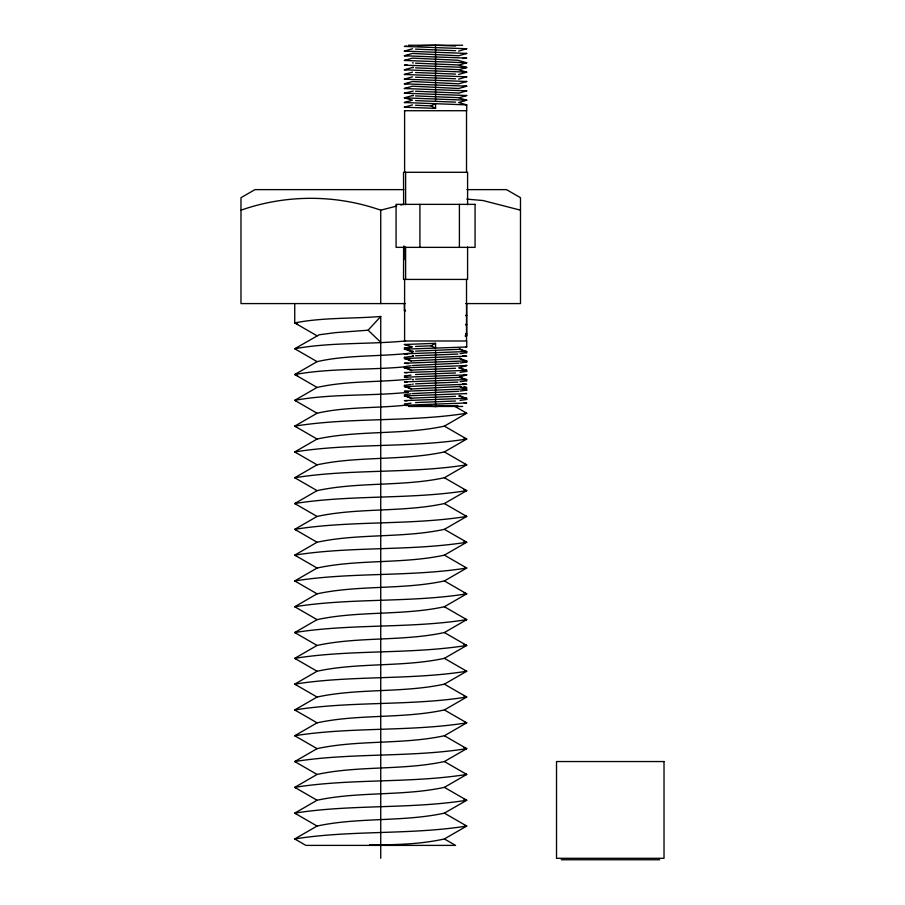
<?xml version="1.0" encoding="UTF-8"?>
<svg xmlns="http://www.w3.org/2000/svg" width="905" height="905" viewBox="0 0 905 905"><rect width="100%" height="100%" fill="white"/><g stroke="black" fill="none" stroke-linecap="round" stroke-linejoin="round"><path stroke-width="1.36" d="M294.736 303.582L294.736 322.927C322.847 317.35 352.169 318.832 380.734 316.478L368.109 330.201L380.734 342.282M368.38 330.189L335.721 332.61L319.25 334.76L294.736 348.73L317.078 361.638C347.181 354.817 379.059 356.694 409.773 353.233M317.078 361.638L294.736 374.534L317.078 387.431C347.656 380.564 379.998 382.442 411.164 378.935M317.078 387.431L294.736 400.338L317.078 413.234C346.253 406.503 377.215 408.427 406.978 405.021M317.078 413.234L294.736 426.131L317.078 439.038C358.618 430.056 402.849 435.124 444.389 426.131L466.731 413.234L453.801 405.768M317.078 439.038L294.736 451.934L317.078 464.831C358.618 455.849 402.849 460.917 444.389 451.934L466.731 439.038L444.389 426.131M317.078 464.831L294.736 477.738L317.078 490.634C358.618 481.652 402.849 486.72 444.389 477.738L466.731 464.831L444.389 451.934M317.078 490.634L294.736 503.542L317.078 516.438C358.618 507.456 402.849 512.524 444.389 503.542L466.731 490.634L444.389 477.738M317.078 516.438L294.736 529.335L317.078 542.242C358.618 533.26 402.849 538.317 444.389 529.335L466.731 516.438L444.389 503.542M317.078 542.242L294.736 555.138L317.078 568.035C358.618 559.052 402.849 564.12 444.389 555.138L466.731 542.242L444.389 529.335M317.078 568.035L294.736 580.942L317.078 593.838C358.618 584.856 402.849 589.924 444.389 580.942L466.731 568.035L444.389 555.138M317.078 593.838L294.736 606.746L317.078 619.642C358.618 610.66 402.849 615.728 444.389 606.746L466.731 593.838L444.389 580.942M317.078 619.642L294.736 632.538L317.078 645.446C358.618 636.464 402.849 641.521 444.389 632.538L466.731 619.642L444.389 606.746M317.078 645.446L294.736 658.342L317.078 671.239C358.618 662.256 402.849 667.324 444.389 658.342L466.731 645.446L444.389 632.538M317.078 671.239L294.736 684.146L317.078 697.042C358.618 688.06 402.849 693.128 444.389 684.146L466.731 671.239L444.389 658.342M317.078 697.042L294.736 709.939L317.078 722.846C358.618 713.864 402.849 718.932 444.389 709.939L466.731 697.042L444.389 684.146M317.078 722.846L294.736 735.742L317.078 748.65C358.618 739.657 402.849 744.725 444.389 735.742L466.731 722.846L444.389 709.939M317.078 748.65L294.736 761.546L317.078 774.442C358.618 765.46 402.849 770.528 444.389 761.546L466.731 748.65L444.389 735.742M317.078 774.442L294.736 787.35L317.078 800.246C358.618 791.264 402.849 796.332 444.389 787.35L466.731 774.442L444.389 761.546M317.078 800.246L294.736 813.143L317.078 826.05C358.618 817.068 402.849 822.136 444.389 813.143L466.731 800.246L444.389 787.35M317.078 826.05L294.736 838.946L305.901 845.394L455.566 845.394L444.389 838.946C420.203 844.365 394.433 844.908 369.602 844.863M444.389 838.946L466.731 826.05L444.389 813.143M430.984 345.823L435.565 343.334L435.565 348.006L430.984 345.823L415.576 346.445M415.576 105.263L430.984 105.896L435.565 103.702L435.565 108.385L404.388 107.209L412.488 104.878M404.388 303.582L404.388 310.596L405.451 310.211M465.679 315.664L466.731 315.268L466.211 315.076M465.679 325.019L466.731 324.623L465.679 324.239M412.488 352.679L404.388 348.006L411.04 347.034M465.679 334.364L466.731 333.979L465.679 333.583M411.323 361.367L404.388 357.362L413.517 356.185M465.272 336.366L466.731 335.834L466.731 303.582M411.323 370.722L404.388 366.717L411.04 365.733M459.797 348.674L466.731 352.679L460.079 353.663M465.272 362.17L466.731 361.638L465.272 361.095M459.797 358.029L466.731 362.034L460.079 363.007M411.323 389.422L404.388 385.417L411.04 384.444M459.797 367.385L466.731 371.389L460.079 372.362M411.323 398.777L404.388 394.772L411.04 393.799M459.797 376.729L466.731 380.745L460.079 381.718M463.801 388.505L466.731 387.431L463.801 386.356M459.797 386.084L466.731 390.089L460.079 391.073M459.797 395.44L466.731 399.444L460.079 400.417M462.557 58.497L466.731 58.112L404.388 55.771L412.488 53.429L458.631 55.771L466.731 53.429L404.388 51.099L412.488 48.757M462.557 63.18L466.731 62.784L404.388 60.443L412.488 58.112L457.851 60.25L466.731 62.784L458.631 65.126L466.731 67.468L458.631 69.798L466.731 72.14L458.631 74.482M458.631 51.099L466.731 48.757L404.388 46.415L407.001 46.132M464.118 72.434L466.731 72.14L404.388 69.798L413.268 67.264M458.631 79.154L466.731 76.812L404.388 74.482L412.488 72.14M458.631 93.181L466.731 90.839L404.388 88.509L412.488 86.167L458.631 88.509L466.731 86.167L404.388 83.826L412.488 81.495L458.631 83.826L466.731 81.495L404.388 79.154L412.488 76.812M404.388 110.715L466.731 110.715L466.731 104.878L458.631 102.537L466.731 100.195L458.631 97.864L466.731 95.523L404.388 93.181L413.268 91.043M413.268 95.33L404.388 97.864L412.488 100.195L404.388 102.537L466.731 104.878L465.679 105.071M465.679 365.349L466.731 365.541L458.631 367.882L466.731 370.224L465.679 370.417L404.388 372.555L407.001 372.849M464.118 374.602L466.731 374.896L458.631 377.238L466.731 379.568L404.388 381.91L407.001 382.204M240.979 210.175C286.138 194.371 335.574 194.371 380.734 210.175L396.786 206.046M400.791 205.016L403.472 204.326M435.565 343.334L404.388 344.5L412.488 346.841L404.388 349.172L413.268 351.321M413.268 355.993L412.488 356.185L413.268 356.389M412.488 365.541L458.631 363.21M413.268 379.376L412.488 379.568L413.268 379.772M412.488 384.252L413.268 384.059M412.488 393.607L458.631 391.265M404.388 51.099L407.001 50.804M404.388 55.771L408.562 55.386M465.679 48.949L466.731 48.757M404.388 60.443L408.562 60.058M465.679 53.633L466.731 53.429M404.388 69.798L407.001 69.504M404.388 74.482L407.001 74.187M404.388 79.154L407.001 78.859M404.388 83.826L408.562 83.441M465.679 77.016L466.731 76.812M404.388 88.509L408.562 88.113M465.679 81.688L466.731 81.495M404.388 93.181L407.001 92.887M466.731 86.167L462.557 86.563M466.731 90.839L462.557 91.235M404.388 102.537L407.001 102.242M466.731 95.523L462.557 95.907M404.388 107.209L407.001 106.914M404.388 340.993L466.731 340.993L466.731 346.841L465.679 347.034L404.388 349.172L407.001 349.466M408.562 363.595L404.388 363.21L466.731 360.869L458.631 358.527L412.488 360.869L404.388 358.527L466.731 356.185L462.557 355.801M458.631 349.172L466.731 351.513L404.388 353.855L407.001 354.149M412.488 370.224L404.388 367.882L466.731 365.541M466.731 374.896L404.388 377.238L407.001 377.532M408.562 391.65L404.388 391.265L466.731 388.924L458.631 386.582L412.488 388.924L404.388 386.582L466.731 384.252L462.557 383.856M412.488 398.279L404.388 395.938L466.731 393.607L465.679 393.404M458.631 395.938L466.731 398.279L404.388 400.621L407.001 400.904M457.851 349.375L415.576 351.129M457.851 354.047L415.576 355.801M413.268 370.021L455.543 368.267M457.851 377.43L415.576 379.184M457.851 382.102L415.576 383.856M413.268 398.087L455.543 396.333M457.851 405.485L435.565 406.458L413.517 405.881M411.04 375.089L404.388 376.061L405.451 376.457M411.04 403.144L404.388 404.128L405.451 404.512M444.321 405.881L435.565 406.458L423.732 405.881M407.001 64.832L404.388 65.126L466.731 67.468L462.557 67.852M407.001 97.57L404.388 97.864L466.731 100.195L464.118 100.489M415.576 374.512L455.543 372.951M415.576 402.567L455.543 401.006M405.587 341.072L402.997 341.208C367.079 344.375 330.212 342.282 294.736 348.73L296.195 349.273M405.587 366.876L402.997 367.011C367.079 370.179 330.212 368.086 294.736 374.534L297.666 375.609M408.178 392.544L402.997 392.804C367.079 395.971 330.212 393.89 294.736 400.338L296.195 400.87M417.816 45.703L435.565 45.25L455.543 46.031M408.438 45.25L462.681 45.25M403.788 189.631L254.95 189.631L240.979 197.697L240.979 303.582L405.451 303.582M466.935 189.631L506.517 189.631L520.488 197.697L520.488 303.582L465.679 303.582M408.438 406.458L462.681 406.458M561.213 859.75L659.688 859.75M455.543 50.703L415.576 49.142M415.576 63.18L457.851 64.934M415.576 67.852L457.851 69.606M455.543 74.086L415.576 72.524M455.543 78.769L415.576 77.208M415.576 91.235L457.851 92.989M415.576 95.907L457.851 97.661M455.543 102.141L415.576 100.591M407.001 344.794L404.388 344.5M464.118 351.219L466.731 351.513M462.557 360.473L466.731 360.869M408.562 358.923L404.388 358.527M407.001 368.177L404.388 367.882M464.118 379.286L466.731 379.568M462.557 388.539L466.731 388.924M408.562 386.978L404.388 386.582M407.001 396.232L404.388 395.938M464.118 402.657L466.731 402.951L404.388 405.293L407.001 405.587M466.822 199.123L483.044 200.537L520.488 210.175M465.679 346.638L466.731 346.841M465.679 370.021L466.731 370.224M465.679 398.087L466.731 398.279M412.488 62.784L413.268 62.977M412.488 67.468L413.268 67.66M412.488 95.523L413.268 95.715M412.488 351.513L413.268 351.706M404.388 310.596L405.451 310.981M465.272 335.291L466.731 335.834M465.679 352.294L466.731 352.679M465.679 361.649L466.731 362.034M404.388 348.006L405.451 348.391M465.679 370.993L466.731 371.389M404.388 357.362L405.451 357.747M465.679 380.349L466.731 380.745M297.666 324.001L294.736 322.927L317.078 335.834M465.679 389.704L466.731 390.089M465.679 399.06L466.731 399.444M404.388 385.417L405.451 385.813M465.272 412.691L466.731 413.234C410.078 422.262 351.389 417.115 294.736 426.131L296.195 426.674M463.801 437.963L466.731 439.038C410.078 448.054 351.389 442.907 294.736 451.934L296.195 452.477M465.272 464.299L466.731 464.831C410.078 473.858 351.389 468.711 294.736 477.738L296.195 478.27M463.801 489.56L466.731 490.634C410.078 499.662 351.389 494.515 294.736 503.542L296.195 504.074M465.272 515.895L466.731 516.438C410.078 525.466 351.389 520.318 294.736 529.335L296.195 529.878M463.801 541.167L466.731 542.242C410.078 551.258 351.389 546.111 294.736 555.138L296.195 555.681M465.272 567.503L466.731 568.035C410.078 577.062 351.389 571.915 294.736 580.942L296.195 581.474M463.801 592.764L466.731 593.838C410.078 602.866 351.389 597.719 294.736 606.746L296.195 607.278M465.272 619.099L466.731 619.642C410.078 628.67 351.389 623.522 294.736 632.538L296.195 633.081M463.801 644.371L466.731 645.446C410.078 654.462 351.389 649.315 294.736 658.342L296.195 658.885M465.272 670.707L466.731 671.239C410.078 680.266 351.389 675.119 294.736 684.146L296.195 684.678M463.801 695.968L466.731 697.042C410.078 706.07 351.389 700.923 294.736 709.939L296.195 710.482M465.272 722.303L466.731 722.846C410.078 731.874 351.389 726.726 294.736 735.742L296.195 736.285M463.801 747.575L466.731 748.65C410.078 757.666 351.389 752.519 294.736 761.546L296.195 762.078M465.272 773.911L466.731 774.442C410.078 783.47 351.389 778.323 294.736 787.35L296.195 787.882M463.801 799.172L466.731 800.246C410.078 809.274 351.389 804.126 294.736 813.143L296.195 813.686M465.272 825.507L466.731 826.05C410.078 835.066 351.389 829.919 294.736 838.946L296.195 839.489M430.984 105.896L435.565 108.385M467.591 204.711L467.591 172.301L403.528 172.301L403.63 204.711M467.591 246.997L467.591 279.419L403.528 279.419L403.63 246.997M466.516 110.715L466.516 172.301M466.516 279.419L466.516 340.993M459.401 204.36L459.401 247.359M435.565 45.25L435.565 101.371M435.565 350.348L435.565 406.458M419.909 204.36L419.909 247.359M405.61 172.301L405.61 204.711M405.61 246.997L405.61 279.419M404.603 110.715L404.603 172.301M404.603 279.419L404.603 340.993M403.902 245.934L403.902 259.803M380.734 210.175L380.734 303.582M380.734 316.478L380.734 858.302M475.068 204.36L396.073 204.36L396.073 247.359L475.068 247.359L475.068 204.36M664.021 761.546L556.518 761.546L556.518 858.302L664.021 858.302L664.021 761.546"/></g></svg>
